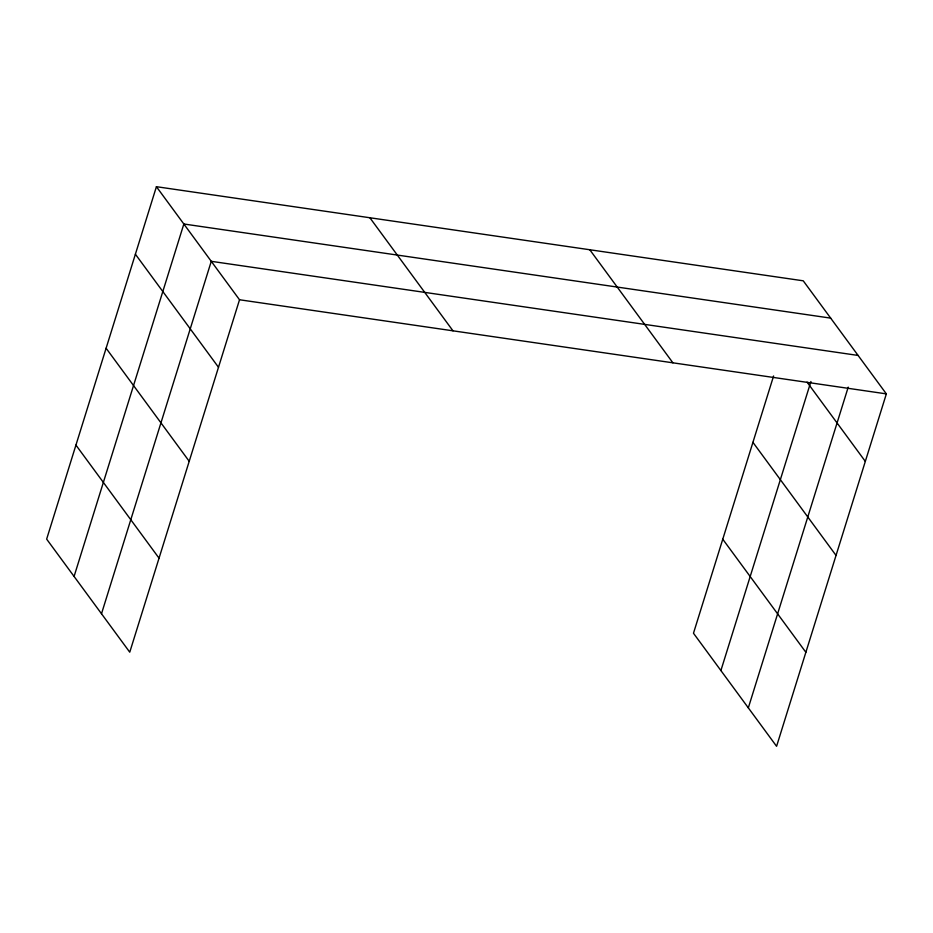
<?xml version="1.0" encoding="UTF-8"?>
<svg xmlns="http://www.w3.org/2000/svg" width="933" height="933" viewBox="0 0 933 933"><rect width="100%" height="100%" fill="white"/><g stroke="black" fill="none" stroke-linecap="round" stroke-linejoin="round"><path stroke-width="1.4" d="M156.417 186.693L46.65 539.122L129.757 652.19L239.524 299.761L156.417 186.693L803.243 280.81L886.35 393.878L776.583 746.307L693.476 633.239L773.597 375.976M74.08 576.431L183.848 224.002L830.662 318.118M101.499 613.751L211.266 261.322L858.092 355.438M720.894 670.547L810.929 381.504M748.324 707.867L848.225 387.125M239.524 299.761L886.35 393.878M807.068 382.145L865.323 461.403M752.931 442.347L836.038 555.415M589.784 249.752L672.903 362.82M722.76 539.216L805.867 652.284M369.865 217.751L452.983 330.818M135.39 254.208L218.497 367.287M106.105 348.231L189.212 461.299M75.935 445.099L159.042 558.167"/></g></svg>
